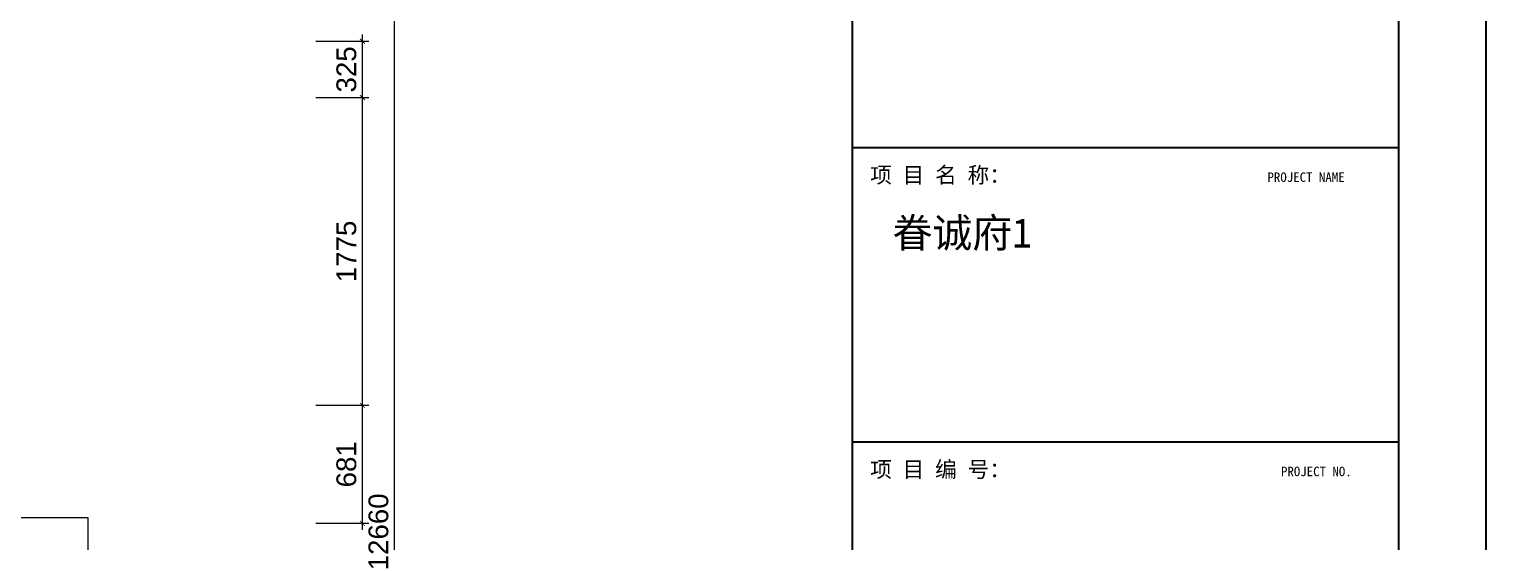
# Model space of a CAD drawing. Header units: millimetres. Extents: x 52288 to 100065, y -25566 to 18368.
# Drawn here: x 91658 to 100065, y 9564 to 12521 of the extents above; entities that cross this region are included whole.
import ezdxf

# ---------------------------------------------------------------- set-up
doc = ezdxf.new("R2010")
doc.units = ezdxf.units.MM
doc.layers.get('0').update_dxf_attribs({"color": 255})
doc.layers.add('QUOTE_WALL', color=255, linetype='Continuous', lineweight=13)
doc.layers.add('SH-尺寸标注', color=32, linetype='Continuous')
doc.layers.add('图框', color=4, linetype='Continuous')
doc.styles.add('868dd16e21e98a0437367827c1d5c75a_SimSun', font='', dxfattribs={"height": 160.7402560061108})
doc.styles.add('d58a1c43070b39506eecce2acf595028_SimSun', font='', dxfattribs={"height": 270.0436300979767})
doc.styles.add('e87b1bf8534fb75d08add259cfddff81_SimSun', font='', dxfattribs={"height": 160.740256013745})
doc.styles.get("Standard").update_dxf_attribs({"font": 'arial.ttf'})
doc.styles.add('自定义样式_SimSun_496.99411217850184', font='', dxfattribs={"height": 496.9941121785018})
doc.styles.get('868dd16e21e98a0437367827c1d5c75a_SimSun').set_extended_font_data('SimSun')
doc.styles.get('d58a1c43070b39506eecce2acf595028_SimSun').set_extended_font_data('SimSun')
doc.styles.get('e87b1bf8534fb75d08add259cfddff81_SimSun').set_extended_font_data('SimSun')
doc.styles.get('自定义样式_SimSun_496.99411217850184').set_extended_font_data('SimSun')
doc.dimstyles.new('D_16_2.35', dxfattribs={"dimtxt": 114.2857194764274, "dimasz": 28.57142986910685, "dimexe": 38.0952398254758, "dimexo": 0, "dimgap": 0, "dimtad": 1, "dimdec": 0, "dimzin": 1, "dimdsep": 46, "dimtxsty": 'Standard', "dimblk": 'ARCHTICK', "dimcen": 0.09, "dimdle": 38.0952398254758, "dimclrd": 32, "dimclre": 32, "dimclrt": 2, "dimadec": 0, "dimazin": 0, "dimtfac": 1, "dimtdec": 4, "dimtix": 1, "dimtmove": 2, "dimatfit": 3, "dimfxl": 268.5714298704689, "dimfxlon": 1, "dimtolj": 1, "dimtzin": 0, "dimlwd": 9, "dimlwe": 9, "dimarcsym": 0})

# ---------------------------------------------------------------- blocks, each defined once
blk = doc.blocks.new('_Frame1752725')
at = {"layer": '图框', "linetype": 'Continuous'}
for p, q in [((91600.69417267996, 43367.89985681519), (91600.69417267996, 1363.614142528808)), ((82980.25377489586, 42177.23129302596), (82980.25377489586, 2554.282706329672)), ((90410.02560885582, 42177.23129302596), (90410.02560885582, 2554.282706329672)), ((90410.02560885582, 41462.83015474893), (90410.02560885582, 2554.282706329672)), ((82980.25377489586, 27975.92285597914), (90410.02560885582, 27975.92285597914)), ((82980.25377489586, 23975.19797204861), (90410.02560885582, 23975.19797204861))]:
    blk.add_line(p, q, dxfattribs=at)
at = {"layer": '图框', "color": 255, "attachment_point": 1, "line_spacing_factor": 0.8}
for s, insert, char_height, style in [('项 目 名 称：', (83225.4282242987, 27710.07565803901), 216.0349072975523, 'd58a1c43070b39506eecce2acf595028_SimSun'), ('PROJECT NAME', (88630.11206622497, 27636.25034623058), 128.5922067271692, 'e87b1bf8534fb75d08add259cfddff81_SimSun'), ('项 目 编 号：', (83225.4282242987, 23707.76321601315), 216.0349072975523, 'd58a1c43070b39506eecce2acf595028_SimSun'), ('PROJECT NO.', (88813.67090365085, 23635.5254622866), 128.5922067210618, '868dd16e21e98a0437367827c1d5c75a_SimSun')]:
    blk.add_mtext(s, dxfattribs=dict(at, insert=insert, char_height=char_height, style=style))
blk = doc.blocks.new('_ArchTick')
at = {"color": 0, "linetype": 'ByBlock', "const_width": 0.15}
blk.add_lwpolyline([(-0.5, -0.5), (0.5, 0.5)], dxfattribs=at)
blk = doc.blocks.new('*D49')
at = {"layer": 'Defpoints', "color": 0, "linetype": 'Continuous', "transparency": 16777216}
for p in [(93497.9959879458, 15951.3136571785), (93766.56741781633, 15951.3136571785), (93497.9959879458, 3291.313657178502)]:
    blk.add_point(p, dxfattribs=at)
at = {"layer": 'SH-尺寸标注', "color": 32, "linetype": 'Continuous', "lineweight": 9, "transparency": 16777216}
for p, q in [((93766.56741781633, 3253.218417353026), (93766.56741781633, 15989.40889700398)), ((93497.99598794583, 15951.3136571785), (93804.66265764178, 15951.3136571785)), ((93497.99598794583, 3291.313657178502), (93804.66265764178, 3291.313657178502))]:
    blk.add_line(p, q, dxfattribs=at)
at = {"layer": 'SH-尺寸标注', "color": 32, "linetype": 'Continuous', "lineweight": 9, "transparency": 16777216, "xscale": 28.57142986910685, "yscale": 28.57142986910685, "zscale": 28.57142986910685}
for p, rotation in [((93766.56741781633, 15951.3136571785), 90), ((93766.56741781633, 3291.313657178502), 270)]:
    blk.add_blockref('_ArchTick', p, dxfattribs=dict(at, rotation=rotation))
at = {"layer": 'SH-尺寸标注', "color": 2, "linetype": 'Continuous', "transparency": 16777216, "insert": (93674.59891195688, 9621.3136571785), "char_height": 114.2857194764274, "attachment_point": 5, "rotation": 90}
blk.add_mtext('\\A1;12660', dxfattribs=at)
blk = doc.blocks.new('*D73')
at = {"layer": 'Defpoints', "color": 0, "linetype": 'Continuous', "transparency": 16777216}
for p in [(93312.9959879458, 10351.31369096756), (93581.56741781635, 10351.31369096756), (93312.9959879458, 9670.813657178503)]:
    blk.add_point(p, dxfattribs=at)
at = {"layer": 'SH-尺寸标注', "color": 32, "linetype": 'Continuous', "lineweight": 9, "transparency": 16777216}
for p, q in [((93312.99598794583, 10351.31369096756), (93619.66265764179, 10351.31369096756)), ((93581.56741781635, 9632.71841735303), (93581.56741781635, 10389.40893079304)), ((93312.99598794583, 9670.813657178503), (93619.66265764179, 9670.813657178503))]:
    blk.add_line(p, q, dxfattribs=at)
at = {"layer": 'SH-尺寸标注', "color": 32, "linetype": 'Continuous', "lineweight": 9, "transparency": 16777216, "xscale": 28.57142986910685, "yscale": 28.57142986910685, "zscale": 28.57142986910685}
for p, rotation in [((93581.56741781635, 10351.31369096756), 90), ((93581.56741781635, 9670.813657178503), 270)]:
    blk.add_blockref('_ArchTick', p, dxfattribs=dict(at, rotation=rotation))
at = {"layer": 'SH-尺寸标注', "color": 2, "linetype": 'Continuous', "transparency": 16777216, "insert": (93489.59891195685, 10011.06367407303), "char_height": 114.2857194764274, "attachment_point": 5, "rotation": 90}
blk.add_mtext('\\A1;681', dxfattribs=at)
blk = doc.blocks.new('*D74')
at = {"layer": 'Defpoints', "color": 0, "linetype": 'Continuous', "transparency": 16777216}
for p in [(93312.9959879458, 12126.31289096756), (93581.56741781635, 12126.31289096756), (93312.9959879458, 10351.31369096756)]:
    blk.add_point(p, dxfattribs=at)
at = {"layer": 'SH-尺寸标注', "color": 32, "linetype": 'Continuous', "lineweight": 9, "transparency": 16777216}
for p, q in [((93312.99598794583, 12126.31289096756), (93619.66265764179, 12126.31289096756)), ((93581.56741781635, 10313.21845114209), (93581.56741781635, 12164.40813079304)), ((93312.99598794583, 10351.31369096756), (93619.66265764179, 10351.31369096756))]:
    blk.add_line(p, q, dxfattribs=at)
at = {"layer": 'SH-尺寸标注', "color": 32, "linetype": 'Continuous', "lineweight": 9, "transparency": 16777216, "xscale": 28.57142986910685, "yscale": 28.57142986910685, "zscale": 28.57142986910685}
for p, rotation in [((93581.56741781635, 12126.31289096756), 90), ((93581.56741781635, 10351.31369096756), 270)]:
    blk.add_blockref('_ArchTick', p, dxfattribs=dict(at, rotation=rotation))
at = {"layer": 'SH-尺寸标注', "color": 2, "linetype": 'Continuous', "transparency": 16777216, "insert": (93489.59891195685, 11238.81329096756), "char_height": 114.2857194764274, "attachment_point": 5, "rotation": 90}
blk.add_mtext('\\A1;1775', dxfattribs=at)
blk = doc.blocks.new('*D75')
at = {"layer": 'Defpoints', "color": 0, "linetype": 'Continuous', "transparency": 16777216}
for p in [(93312.9959879458, 12451.31365717851), (93581.56741781635, 12451.31365717851), (93312.9959879458, 12126.31289096756)]:
    blk.add_point(p, dxfattribs=at)
at = {"layer": 'SH-尺寸标注', "color": 32, "linetype": 'Continuous', "lineweight": 9, "transparency": 16777216}
for p, q in [((93312.99598794583, 12451.31365717851), (93619.66265764179, 12451.31365717851)), ((93581.56741781635, 12088.21765114209), (93581.56741781635, 12489.40889700398)), ((93312.99598794583, 12126.31289096756), (93619.66265764179, 12126.31289096756))]:
    blk.add_line(p, q, dxfattribs=at)
at = {"layer": 'SH-尺寸标注', "color": 32, "linetype": 'Continuous', "lineweight": 9, "transparency": 16777216, "xscale": 28.57142986910685, "yscale": 28.57142986910685, "zscale": 28.57142986910685}
for p, rotation in [((93581.56741781635, 12451.31365717851), 90), ((93581.56741781635, 12126.31289096756), 270)]:
    blk.add_blockref('_ArchTick', p, dxfattribs=dict(at, rotation=rotation))
at = {"layer": 'SH-尺寸标注', "color": 2, "linetype": 'Continuous', "transparency": 16777216, "insert": (93489.59891195685, 12288.81327407303), "char_height": 114.2857194764274, "attachment_point": 5, "rotation": 90}
blk.add_mtext('\\A1;325', dxfattribs=at)

msp = doc.modelspace()

# ---------------------------------------------------------------- linework, layer by layer
at = {"layer": 'QUOTE_WALL', "color": 255, "linetype": 'Continuous'}
for p, q in [((91758.89842869392, 9701.813657178502), (90438.89842869392, 9701.813657178502)), ((91998.89842869397, 9701.813657178502), (91758.89842869392, 9701.813657178502)), ((91998.89842869397, 9457.313657178502), (91998.89842869397, 9701.813657178502))]:
    msp.add_line(p, q, dxfattribs=at)

# ---------------------------------------------------------------- block references
at = {"layer": '图框', "color": 7, "xscale": 0.4242424368858339, "yscale": 0.4242424368858339}
msp.add_blockref('_Frame1752725', (61204.03885056789, -30.07400172070629), dxfattribs=at)

# ---------------------------------------------------------------- texts
at = {"layer": '图框', "color": 255, "insert": (96640.64545392204, 11430.22974322027), "char_height": 168.6767971282953, "attachment_point": 1, "line_spacing_factor": 0.8, "style": '自定义样式_SimSun_496.99411217850184'}
msp.add_mtext('眷诚府1', dxfattribs=at)

# ---------------------------------------------------------------- dimensions: what is measured, and where the dimension line sits
at = {"layer": 'SH-尺寸标注', "color": 32, "linetype": 'Continuous'}
for base, p1, p2, picture, middle, dimtype in [((93766.56741781633, 15951.3136571785), (93497.99598794575, 3291.3136571785), (93497.99598794575, 15951.3136571785), '*D49', (93674.59891195688, 9621.3136571785), 160), ((93581.56741781635, 12451.31365717851), (93312.99598794576, 12126.31289096756), (93312.99598794576, 12451.3136571785), '*D75', (93489.59891195685, 12288.81327407303), 160), ((93581.56741781635, 12126.31289096756), (93312.99598794576, 10351.31369096756), (93312.99598794576, 12126.31289096756), '*D74', (93489.59891195685, 11238.81329096756), 161), ((93581.56741781635, 10351.31369096756), (93312.99598794576, 9670.8136571785), (93312.99598794576, 10351.31369096756), '*D73', (93489.59891195685, 10011.06367407303), 160)]:
    dim = msp.add_linear_dim(base=base, p1=p1, p2=p2, angle=90, dimstyle='D_16_2.35', override={"dimscale": 1, "dimclrt": 2}, dxfattribs=at)
    dim.commit()
    dim.dimension.update_dxf_attribs({"geometry": picture, "text_midpoint": middle, "dimtype": dimtype})

doc.saveas('drawing.dxf')
